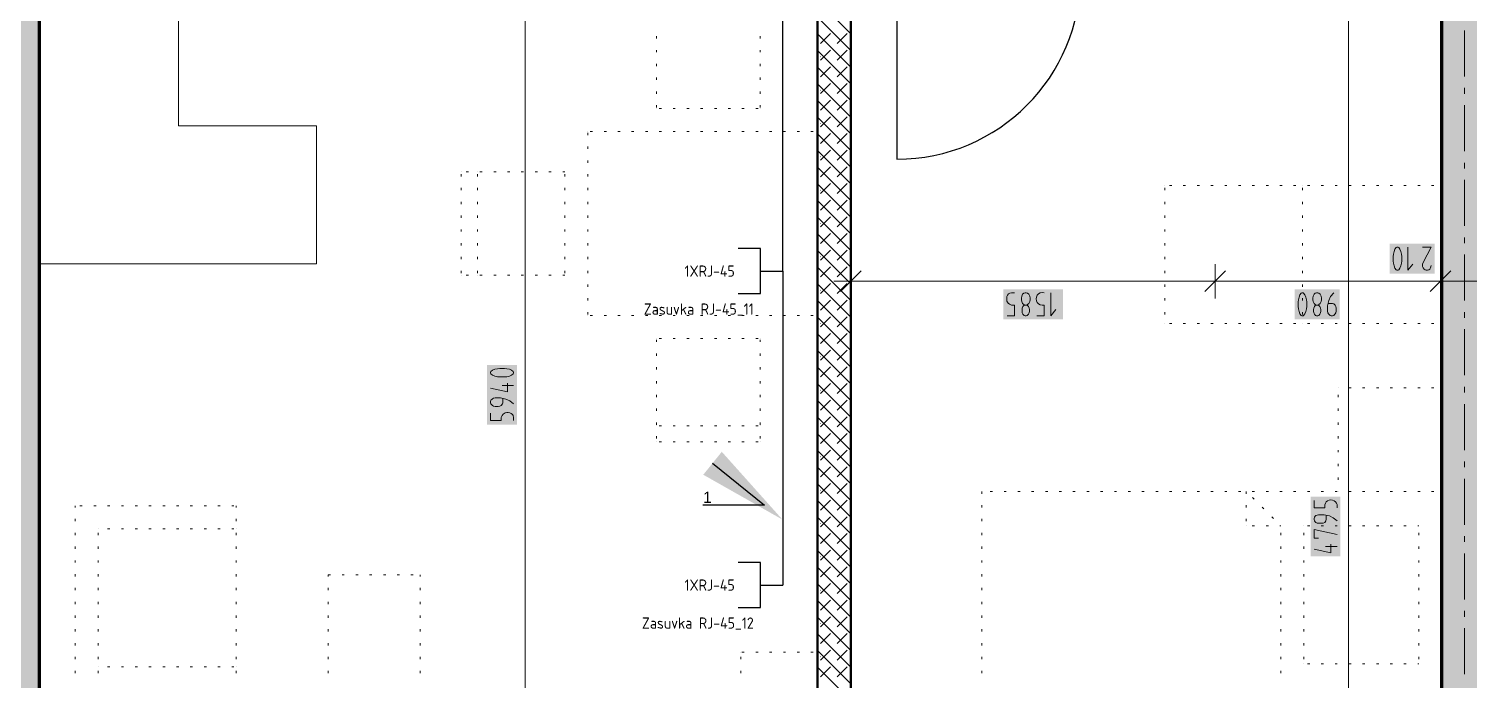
# Model space of a CAD drawing. Header units: millimetres. Extents: x 0 to 594, y 0 to 420.
# Drawn here: x 217.9 to 282.2, y 169.8 to 198.9 of the extents above; entities that cross this region are included whole.
import ezdxf
from ezdxf import colors
from ezdxf.entities.mleader import LeaderData, LeaderLine
from ezdxf.enums import TextEntityAlignment as Align
from ezdxf.math import Vec2, Vec3

# ---------------------------------------------------------------- set-up
doc = ezdxf.new("R2010")
doc.units = ezdxf.units.MM
doc.header["$LTSCALE"] = 8
for name, color, linetype in [('DESC', 1, 'Continuous'), ('PDF_Dvere', 7, 'Continuous'), ('PDF_Koty delkove', 7, 'Continuous'), ('PDF_Kuchyne', 7, 'Continuous'), ('PDF_Nabytek', 7, 'Continuous'), ('PDF_Osy hlavni', 7, 'Continuous'), ('PDF_Pricky zdene', 7, 'Continuous'), ('PDF_Steny obvodove nosne', 7, 'Continuous'), ('RED_2.5mm^2', 1, 'Continuous'), ('SYMS', 7, 'Continuous'), ('TAGS', 160, 'Continuous')]:
    doc.layers.add(name, color=color, linetype=linetype)
doc.styles.add('WD_IEC', font='isocp2.shx', dxfattribs={"width": 0.9, "height": 4})

# ---------------------------------------------------------------- blocks, each defined once
blk = doc.blocks.new('RJ45Zasuvka_')
at = {"layer": 'SYMS'}
for p, q in [((0, 0), (0, 1)), ((-1, 0), (-1, -1)), ((1, 0), (-1, 0)), ((1, -1), (1, 0))]:
    blk.add_line(p, q, dxfattribs=at)
at = {"style": 'WD_IEC'}
for tag, height, p in [('INST', 2.7, (-6.093, 12.868)), ('LOC', 2.7, (-6.093, 9.868)), ('TAG1', 2.5, (-6, 6.828)), ('XREF', 2.7, (-6, -2.915)), ('DESC1', 2.7, (-6, -5.715)), ('DESC2', 2.7, (-6, -8.955)), ('DESC3', 2.7, (-6, -12.195))]:
    blk.add_attdef(tag, text='', height=height, dxfattribs=at).set_placement(p, align=Align.RIGHT)
for tag, p, height, flags in [('MFG', (3.917, 14.122), 1.5, 9), ('CAT', (3.917, 11.622), 1.5, 9), ('X2TERM01', (0, 1), 0.08, 1), ('ASSYCODE', (2.5, -0.75), 1, 1), ('FAMILY', (2.5, -2.25), 1, 1)]:
    blk.add_attdef(tag, p, '', height=height, dxfattribs=dict(at, flags=flags))
at = {"style": 'WD_IEC', "width": 0.8}
blk.add_attdef('TERM01', text='', height=2, rotation=90, dxfattribs=at).set_placement((-1, 1), align=Align.RIGHT)

msp = doc.modelspace()

# ---------------------------------------------------------------- hatches: boundary and pattern name
at = {"layer": 'PDF_Steny obvodove nosne', "true_color": 0xc0c0c0, "transparency": 33554559}
msp.add_hatch(color=9, dxfattribs=at).paths.add_polyline_path([(218.401, 149.905), (218.401, 238.31), (216.351, 238.31), (216.351, 149.7), (218.401, 149.7)])

# ---------------------------------------------------------------- linework, layer by layer
at = {"layer": 'PDF_Dvere', "lineweight": 25}
msp.add_lwpolyline([(256.634, 201.257), (256.634, 193.057, 0.414213), (264.833, 201.257), (264.793, 201.257)], format="xyb", dxfattribs=at)
at = {"layer": 'PDF_Koty delkove', "lineweight": 18}
for points in [[(240.055, 131.816), (240.055, 139.897), (240.055, 148.214), (240.055, 152.109), (240.055, 155.323), (240.055, 212.993), (240.055, 214.479), (240.055, 216.017), (240.055, 235.697), (240.055, 238.464)], [(276.774, 152.109), (276.774, 182.659), (276.774, 201.257), (276.774, 207.919), (276.774, 209.406), (276.774, 231.238), (276.774, 233.852)], [(279.146, 188.515), (279.146, 188.72), (279.133, 188.822), (279.105, 188.942), (279.064, 189.045), (279.009, 189.113), (278.981, 189.131), (278.927, 189.131), (278.899, 189.113), (278.845, 189.045), (278.804, 188.942), (278.777, 188.822), (278.763, 188.72)], [(279.42, 189.131), (279.42, 188.106), (279.638, 188.379)], [(280.077, 189.131), (280.461, 189.131), (280.104, 188.447), (280.077, 188.379), (280.077, 188.276), (280.104, 188.208), (280.145, 188.157), (280.186, 188.122), (280.241, 188.106), (280.295, 188.106), (280.351, 188.122), (280.392, 188.157), (280.433, 188.208), (280.461, 188.31)], [(254.584, 188.381), (254.584, 187.612), (254.584, 186.844)], [(270.83, 188.381), (270.83, 187.612), (270.83, 186.844)], [(278.763, 188.72), (278.763, 188.515), (278.777, 188.413), (278.804, 188.294), (278.845, 188.191), (278.899, 188.122), (278.927, 188.106), (278.981, 188.106), (279.009, 188.122), (279.064, 188.191), (279.105, 188.294), (279.133, 188.413), (279.146, 188.515)], [(280.875, 188.381), (280.875, 187.612), (280.875, 186.844)], [(254.584, 187.612), (253.815, 187.612)], [(255.045, 188.074), (254.122, 187.151)], [(309.318, 187.612), (299.853, 187.612), (295.197, 187.612), (293.072, 187.612), (283.027, 187.612), (280.875, 187.612), (270.83, 187.612), (254.584, 187.612)], [(271.291, 188.074), (270.368, 187.151)], [(281.336, 188.074), (280.413, 187.151)], [(261.556, 186.075), (261.885, 186.075), (261.885, 186.553), (261.748, 186.553), (261.652, 186.587), (261.597, 186.639), (261.543, 186.724), (261.529, 186.791), (261.529, 186.86), (261.543, 186.929), (261.57, 186.996), (261.611, 187.048), (261.665, 187.083), (261.748, 187.1), (261.885, 187.1)], [(263.5, 187.1), (263.5, 186.075), (263.719, 186.348)], [(275.183, 186.86), (275.183, 186.791), (275.197, 186.706), (275.237, 186.621), (275.292, 186.57), (275.319, 186.553), (275.429, 186.553), (275.456, 186.57), (275.511, 186.621), (275.552, 186.706), (275.566, 186.791), (275.566, 186.86), (275.552, 186.945), (275.511, 187.031), (275.456, 187.083), (275.401, 187.1), (275.347, 187.1), (275.292, 187.083)], [(275.292, 187.083), (275.237, 187.031), (275.197, 186.945), (275.183, 186.86)], [(276.113, 187.1), (275.976, 186.929), (275.894, 186.758), (275.84, 186.519), (275.84, 186.279), (275.854, 186.211), (275.881, 186.16), (275.908, 186.126), (275.949, 186.091), (276.004, 186.075), (276.058, 186.075), (276.113, 186.091), (276.154, 186.126), (276.181, 186.16), (276.209, 186.211), (276.223, 186.279), (276.223, 186.416), (276.209, 186.484), (276.181, 186.553), (276.113, 186.604), (276.058, 186.621), (275.867, 186.621)], [(262.433, 186.553), (262.46, 186.535), (262.501, 186.484), (262.528, 186.416), (262.542, 186.348), (262.542, 186.279), (262.528, 186.211), (262.501, 186.143), (262.446, 186.091), (262.405, 186.075), (262.35, 186.075), (262.309, 186.091), (262.254, 186.143), (262.227, 186.211), (262.213, 186.279), (262.213, 186.348), (262.227, 186.416), (262.254, 186.484), (262.295, 186.535)], [(262.295, 186.535), (262.322, 186.553)], [(275.429, 186.553), (275.456, 186.535), (275.497, 186.484), (275.524, 186.416), (275.538, 186.348), (275.538, 186.279), (275.524, 186.211), (275.497, 186.143), (275.442, 186.091), (275.401, 186.075), (275.347, 186.075), (275.306, 186.091), (275.251, 186.143), (275.224, 186.211), (275.21, 186.279), (275.21, 186.348), (275.224, 186.416), (275.251, 186.484), (275.292, 186.535), (275.319, 186.553)], [(239.268, 183.071), (239.268, 182.688), (238.517, 182.853)], [(239.542, 182.141), (239.371, 182.278), (239.2, 182.36), (238.961, 182.414), (238.721, 182.414), (238.653, 182.4)], [(239.542, 182.962), (239.03, 182.962)], [(238.653, 182.4), (238.602, 182.373), (238.568, 182.346), (238.534, 182.305), (238.517, 182.25), (238.517, 182.196), (238.534, 182.141), (238.568, 182.1), (238.602, 182.073), (238.653, 182.045), (238.721, 182.031), (238.858, 182.031), (238.926, 182.045), (238.995, 182.073), (239.046, 182.141), (239.063, 182.196), (239.063, 182.387)], [(238.517, 181.73), (238.517, 181.402), (238.995, 181.402), (238.995, 181.539), (239.03, 181.634), (239.081, 181.689), (239.166, 181.743), (239.234, 181.757), (239.302, 181.757), (239.371, 181.743), (239.439, 181.716), (239.49, 181.675), (239.525, 181.621), (239.542, 181.539), (239.542, 181.402)], [(276.261, 176.93), (276.09, 177.067), (275.919, 177.149), (275.68, 177.203), (275.44, 177.203), (275.372, 177.189), (275.321, 177.162), (275.287, 177.135), (275.253, 177.094), (275.236, 177.039), (275.236, 176.985), (275.253, 176.93), (275.287, 176.889), (275.321, 176.862), (275.372, 176.834), (275.44, 176.82), (275.577, 176.82), (275.645, 176.834), (275.714, 176.862), (275.765, 176.93), (275.782, 176.985), (275.782, 177.176)], [(275.44, 176.163), (275.236, 176.163), (275.236, 176.546), (276.261, 176.328)], [(275.987, 175.889), (275.987, 175.506), (275.236, 175.671)], [(276.261, 175.78), (275.749, 175.78)]]:
    msp.add_lwpolyline(points, dxfattribs=at)
for points in [[(262.186, 186.86), (262.186, 186.791), (262.2, 186.706), (262.24, 186.621), (262.295, 186.57), (262.322, 186.553), (262.433, 186.553), (262.46, 186.57), (262.515, 186.621), (262.556, 186.706), (262.57, 186.791), (262.57, 186.86), (262.556, 186.945), (262.515, 187.031), (262.46, 187.083), (262.405, 187.1), (262.35, 187.1), (262.295, 187.083), (262.24, 187.031), (262.2, 186.945)], [(274.526, 186.689), (274.526, 186.484), (274.54, 186.382), (274.567, 186.263), (274.608, 186.16), (274.662, 186.091), (274.69, 186.075), (274.744, 186.075), (274.772, 186.091), (274.826, 186.16), (274.867, 186.263), (274.895, 186.382), (274.909, 186.484), (274.909, 186.689), (274.895, 186.791), (274.867, 186.911), (274.826, 187.014), (274.772, 187.083), (274.744, 187.1), (274.69, 187.1), (274.662, 187.083), (274.608, 187.014), (274.567, 186.911), (274.54, 186.791)], [(239.131, 183.728), (238.926, 183.728), (238.825, 183.714), (238.705, 183.687), (238.602, 183.646), (238.534, 183.592), (238.517, 183.564), (238.517, 183.51), (238.534, 183.482), (238.602, 183.428), (238.705, 183.387), (238.825, 183.359), (238.926, 183.345), (239.131, 183.345), (239.234, 183.359), (239.354, 183.387), (239.456, 183.428), (239.525, 183.482), (239.542, 183.51), (239.542, 183.564), (239.525, 183.592), (239.456, 183.646), (239.354, 183.687), (239.234, 183.714)]]:
    msp.add_lwpolyline(points, close=True, dxfattribs=at)
for points in [[(262.87, 186.075), (263.199, 186.075), (263.199, 186.553, -1.306892), (263.199, 187.1)], [(275.236, 177.833), (275.236, 177.505), (275.714, 177.505), (275.714, 177.642, -1.034077), (276.261, 177.505)]]:
    msp.add_lwpolyline(points, format="xyb", dxfattribs=at)
at = {"layer": 'PDF_Koty delkove', "color": 7, "lineweight": 18, "true_color": 0xffffff, "transparency": 33554559}
for points in [[(280.614, 189.285), (278.609, 189.285), (280.614, 187.952), (278.609, 187.952)], [(264.038, 187.254), (261.376, 187.254), (264.038, 185.921), (261.376, 185.921)], [(276.377, 187.254), (274.372, 187.254), (276.377, 185.921), (274.372, 185.921)], [(239.696, 181.22), (239.696, 183.882), (238.363, 181.22), (238.363, 183.882)], [(276.415, 175.352), (276.415, 178.014), (275.082, 175.352), (275.082, 178.014)]]:
    msp.add_solid(points, dxfattribs=at)
at = {"layer": 'PDF_Kuchyne', "lineweight": 13}
msp.add_lwpolyline([(218.453, 194.543), (218.453, 188.393), (230.753, 188.393), (230.753, 194.543), (224.603, 194.543), (224.603, 206.843), (236.851, 206.843), (236.851, 212.993), (218.453, 212.993), (218.453, 206.843)], dxfattribs=at)
at = {"layer": 'PDF_Nabytek', "lineweight": 13}
for points in [[(245.918, 198.436), (245.918, 198.538)], [(250.53, 198.436), (250.53, 198.538)], [(245.918, 197.821), (245.918, 197.923)], [(250.53, 197.821), (250.53, 197.923)], [(245.918, 197.206), (245.918, 197.308)], [(250.53, 197.206), (250.53, 197.308)], [(245.918, 196.591), (245.918, 196.693)], [(250.53, 196.591), (250.53, 196.693)], [(245.918, 195.976), (245.918, 196.078)], [(250.53, 195.976), (250.53, 196.078)], [(245.918, 195.361), (245.918, 195.463)], [(245.918, 195.315), (245.918, 195.315)], [(245.918, 195.315), (245.918, 195.315)], [(246.138, 195.315), (246.036, 195.315)], [(246.753, 195.315), (246.651, 195.315)], [(247.368, 195.315), (247.266, 195.315)], [(247.983, 195.315), (247.881, 195.315)], [(248.598, 195.315), (248.496, 195.315)], [(249.213, 195.315), (249.111, 195.315)], [(249.828, 195.315), (249.726, 195.315)], [(250.443, 195.315), (250.341, 195.315)], [(250.53, 195.361), (250.53, 195.463)], [(250.53, 195.315), (250.53, 195.315)], [(250.53, 195.315), (250.53, 195.315)], [(242.847, 194.29), (242.847, 194.29)], [(242.847, 194.29), (242.847, 194.29)], [(242.847, 194.131), (242.847, 194.233)], [(243.063, 194.29), (242.961, 194.29)], [(243.678, 194.29), (243.576, 194.29)], [(244.293, 194.29), (244.191, 194.29)], [(244.908, 194.29), (244.806, 194.29)], [(245.523, 194.29), (245.421, 194.29)], [(246.138, 194.29), (246.036, 194.29)], [(246.753, 194.29), (246.651, 194.29)], [(247.368, 194.29), (247.266, 194.29)], [(247.983, 194.29), (247.881, 194.29)], [(248.598, 194.29), (248.496, 194.29)], [(249.213, 194.29), (249.111, 194.29)], [(249.828, 194.29), (249.726, 194.29)], [(250.443, 194.29), (250.341, 194.29)], [(251.058, 194.29), (250.956, 194.29)], [(251.673, 194.29), (251.571, 194.29)], [(252.288, 194.29), (252.186, 194.29)], [(252.903, 194.29), (252.801, 194.29)], [(253.097, 194.29), (253.097, 194.29)], [(253.097, 194.29), (253.097, 194.29)], [(253.097, 194.131), (253.097, 194.233)], [(242.847, 193.516), (242.847, 193.618)], [(253.097, 193.516), (253.097, 193.618)], [(242.847, 192.901), (242.847, 193.003)], [(253.097, 192.901), (253.097, 193.003)], [(237.21, 192.496), (237.21, 192.496)], [(237.21, 192.496), (237.21, 192.496)], [(237.21, 192.286), (237.21, 192.388)], [(237.528, 192.496), (237.426, 192.496)], [(237.927, 192.496), (237.927, 192.496)], [(237.927, 192.286), (237.927, 192.388)], [(238.143, 192.496), (238.041, 192.496)], [(238.758, 192.496), (238.656, 192.496)], [(239.373, 192.496), (239.271, 192.496)], [(239.988, 192.496), (239.886, 192.496)], [(240.603, 192.496), (240.501, 192.496)], [(241.218, 192.496), (241.116, 192.496)], [(241.822, 192.496), (241.731, 192.496)], [(241.822, 192.496), (241.822, 192.496)], [(241.822, 192.496), (241.822, 192.496)], [(241.822, 192.286), (241.822, 192.388)], [(242.847, 192.286), (242.847, 192.388)], [(253.097, 192.286), (253.097, 192.388)], [(237.21, 191.671), (237.21, 191.773)], [(237.927, 191.671), (237.927, 191.773)], [(241.822, 191.671), (241.822, 191.773)], [(242.847, 191.671), (242.847, 191.773)], [(253.097, 191.671), (253.097, 191.773)], [(268.575, 191.878), (268.575, 191.878)], [(268.575, 191.878), (268.575, 191.878)], [(268.575, 191.878), (268.575, 191.878)], [(268.575, 191.671), (268.575, 191.773)], [(268.575, 191.671), (268.575, 191.773)], [(268.893, 191.878), (268.791, 191.878)], [(269.508, 191.878), (269.406, 191.878)], [(270.123, 191.878), (270.021, 191.878)], [(270.738, 191.878), (270.636, 191.878)], [(271.353, 191.878), (271.251, 191.878)], [(271.968, 191.878), (271.866, 191.878)], [(272.583, 191.878), (272.481, 191.878)], [(273.198, 191.878), (273.096, 191.878)], [(273.813, 191.878), (273.711, 191.878)], [(274.428, 191.878), (274.326, 191.878)], [(274.725, 191.878), (274.725, 191.878)], [(274.725, 191.671), (274.725, 191.773)], [(275.043, 191.878), (274.941, 191.878)], [(275.658, 191.878), (275.556, 191.878)], [(276.273, 191.878), (276.171, 191.878)], [(276.888, 191.878), (276.786, 191.878)], [(277.503, 191.878), (277.401, 191.878)], [(278.118, 191.878), (278.016, 191.878)], [(278.733, 191.878), (278.631, 191.878)], [(279.348, 191.878), (279.245, 191.878)], [(279.963, 191.878), (279.86, 191.878)], [(280.578, 191.878), (280.475, 191.878)], [(280.875, 191.878), (280.875, 191.878)], [(237.21, 191.056), (237.21, 191.158)], [(237.927, 191.056), (237.927, 191.158)], [(241.822, 191.056), (241.822, 191.158)], [(242.847, 191.056), (242.847, 191.158)], [(253.097, 191.056), (253.097, 191.158)], [(268.575, 191.056), (268.575, 191.158)], [(268.575, 191.056), (268.575, 191.158)], [(274.725, 191.056), (274.725, 191.158)], [(237.21, 190.441), (237.21, 190.543)], [(237.927, 190.441), (237.927, 190.543)], [(241.822, 190.441), (241.822, 190.543)], [(242.847, 190.441), (242.847, 190.543)], [(253.097, 190.441), (253.097, 190.543)], [(268.575, 190.441), (268.575, 190.543)], [(268.575, 190.441), (268.575, 190.543)], [(274.725, 190.441), (274.725, 190.543)], [(237.21, 189.826), (237.21, 189.928)], [(237.927, 189.826), (237.927, 189.928)], [(241.822, 189.826), (241.822, 189.928)], [(242.847, 189.826), (242.847, 189.928)], [(253.097, 189.826), (253.097, 189.928)], [(268.575, 189.826), (268.575, 189.928)], [(268.575, 189.826), (268.575, 189.928)], [(274.725, 189.826), (274.725, 189.928)], [(237.21, 189.211), (237.21, 189.313)], [(237.927, 189.211), (237.927, 189.313)], [(241.822, 189.211), (241.822, 189.313)], [(242.847, 189.211), (242.847, 189.313)], [(253.097, 189.211), (253.097, 189.313)], [(268.575, 189.211), (268.575, 189.313)], [(268.575, 189.211), (268.575, 189.313)], [(274.725, 189.211), (274.725, 189.313)], [(237.21, 188.596), (237.21, 188.698)], [(237.927, 188.596), (237.927, 188.698)], [(241.822, 188.596), (241.822, 188.698)], [(242.847, 188.596), (242.847, 188.698)], [(253.097, 188.596), (253.097, 188.698)], [(268.575, 188.596), (268.575, 188.698)], [(268.575, 188.596), (268.575, 188.698)], [(274.725, 188.596), (274.725, 188.698)], [(237.21, 187.981), (237.21, 188.083)], [(237.21, 187.884), (237.21, 187.884)], [(237.21, 187.884), (237.21, 187.884)], [(237.528, 187.884), (237.426, 187.884)], [(237.927, 187.981), (237.927, 188.083)], [(237.927, 187.884), (237.927, 187.884)], [(238.143, 187.884), (238.041, 187.884)], [(238.758, 187.884), (238.656, 187.884)], [(239.373, 187.884), (239.271, 187.884)], [(239.988, 187.884), (239.886, 187.884)], [(240.603, 187.884), (240.501, 187.884)], [(241.218, 187.884), (241.116, 187.884)], [(241.822, 187.884), (241.731, 187.884)], [(241.822, 187.981), (241.822, 188.083)], [(241.822, 187.884), (241.822, 187.884)], [(241.822, 187.884), (241.822, 187.884)], [(242.847, 187.981), (242.847, 188.083)], [(253.097, 187.981), (253.097, 188.083)], [(268.575, 187.981), (268.575, 188.083)], [(268.575, 187.981), (268.575, 188.083)], [(274.725, 187.981), (274.725, 188.083)], [(242.847, 187.366), (242.847, 187.468)], [(253.097, 187.366), (253.097, 187.468)], [(268.575, 187.366), (268.575, 187.468)], [(268.575, 187.366), (268.575, 187.468)], [(274.725, 187.366), (274.725, 187.468)], [(242.847, 186.751), (242.847, 186.853)], [(253.097, 186.751), (253.097, 186.853)], [(268.575, 186.751), (268.575, 186.853)], [(268.575, 186.751), (268.575, 186.853)], [(274.725, 186.751), (274.725, 186.853)], [(242.847, 186.136), (242.847, 186.238)], [(242.847, 186.09), (242.847, 186.09)], [(242.847, 186.09), (242.847, 186.09)], [(243.063, 186.09), (242.961, 186.09)], [(243.678, 186.09), (243.576, 186.09)], [(244.293, 186.09), (244.191, 186.09)], [(244.908, 186.09), (244.806, 186.09)], [(245.523, 186.09), (245.421, 186.09)], [(246.138, 186.09), (246.036, 186.09)], [(246.753, 186.09), (246.651, 186.09)], [(247.368, 186.09), (247.266, 186.09)], [(247.983, 186.09), (247.881, 186.09)], [(248.598, 186.09), (248.496, 186.09)], [(249.213, 186.09), (249.111, 186.09)], [(249.828, 186.09), (249.726, 186.09)], [(250.443, 186.09), (250.341, 186.09)], [(251.058, 186.09), (250.956, 186.09)], [(251.673, 186.09), (251.571, 186.09)], [(252.288, 186.09), (252.186, 186.09)], [(252.903, 186.09), (252.801, 186.09)], [(253.097, 186.136), (253.097, 186.238)], [(253.097, 186.09), (253.097, 186.09)], [(253.097, 186.09), (253.097, 186.09)], [(268.575, 186.136), (268.575, 186.238)], [(268.575, 186.136), (268.575, 186.238)], [(268.575, 185.728), (268.575, 185.728)], [(268.575, 185.728), (268.575, 185.728)], [(268.575, 185.728), (268.575, 185.728)], [(268.893, 185.728), (268.791, 185.728)], [(269.508, 185.728), (269.406, 185.728)], [(270.123, 185.728), (270.021, 185.728)], [(270.738, 185.728), (270.636, 185.728)], [(271.353, 185.728), (271.251, 185.728)], [(271.968, 185.728), (271.866, 185.728)], [(272.583, 185.728), (272.481, 185.728)], [(273.198, 185.728), (273.096, 185.728)], [(273.813, 185.728), (273.711, 185.728)], [(274.428, 185.728), (274.326, 185.728)], [(274.725, 186.136), (274.725, 186.238)], [(274.725, 185.728), (274.725, 185.728)], [(275.043, 185.728), (274.941, 185.728)], [(275.658, 185.728), (275.556, 185.728)], [(276.273, 185.728), (276.171, 185.728)], [(276.888, 185.728), (276.786, 185.728)], [(277.503, 185.728), (277.401, 185.728)], [(278.118, 185.728), (278.016, 185.728)], [(278.733, 185.728), (278.631, 185.728)], [(279.348, 185.728), (279.245, 185.728)], [(279.963, 185.728), (279.86, 185.728)], [(280.578, 185.728), (280.475, 185.728)], [(280.875, 185.728), (280.875, 185.728)], [(245.918, 185.065), (245.918, 185.065)], [(245.918, 185.065), (245.918, 185.065)], [(245.918, 184.906), (245.918, 185.008)], [(246.138, 185.065), (246.036, 185.065)], [(246.753, 185.065), (246.651, 185.065)], [(247.368, 185.065), (247.266, 185.065)], [(247.983, 185.065), (247.881, 185.065)], [(248.598, 185.065), (248.496, 185.065)], [(249.213, 185.065), (249.111, 185.065)], [(249.828, 185.065), (249.726, 185.065)], [(250.443, 185.065), (250.341, 185.065)], [(250.53, 185.065), (250.53, 185.065)], [(250.53, 185.065), (250.53, 185.065)], [(250.53, 184.906), (250.53, 185.008)], [(245.918, 184.291), (245.918, 184.393)], [(250.53, 184.291), (250.53, 184.393)], [(245.918, 183.676), (245.918, 183.778)], [(250.53, 183.676), (250.53, 183.778)], [(245.918, 183.061), (245.918, 183.164)], [(250.53, 183.061), (250.53, 183.164)], [(245.918, 182.446), (245.918, 182.549)], [(250.53, 182.446), (250.53, 182.549)], [(276.313, 182.858), (276.313, 182.858)], [(276.313, 182.858), (276.313, 182.858)], [(276.313, 182.446), (276.313, 182.549)], [(276.888, 182.858), (276.786, 182.858)], [(277.503, 182.858), (277.401, 182.858)], [(278.118, 182.858), (278.016, 182.858)], [(278.733, 182.858), (278.631, 182.858)], [(279.348, 182.858), (279.245, 182.858)], [(279.963, 182.858), (279.86, 182.858)], [(280.578, 182.858), (280.475, 182.858)], [(280.926, 182.858), (280.926, 182.858)], [(280.926, 182.858), (280.926, 182.858)], [(280.926, 182.446), (280.926, 182.549)], [(245.918, 181.831), (245.918, 181.934)], [(250.53, 181.831), (250.53, 181.934)], [(276.313, 181.831), (276.313, 181.934)], [(280.926, 181.831), (280.926, 181.934)], [(245.918, 181.216), (245.918, 181.319)], [(245.918, 181.17), (245.918, 181.17)], [(246.138, 181.17), (246.036, 181.17)], [(246.753, 181.17), (246.651, 181.17)], [(247.368, 181.17), (247.266, 181.17)], [(247.983, 181.17), (247.881, 181.17)], [(248.598, 181.17), (248.496, 181.17)], [(249.213, 181.17), (249.111, 181.17)], [(249.828, 181.17), (249.726, 181.17)], [(250.443, 181.17), (250.341, 181.17)], [(250.53, 181.216), (250.53, 181.319)], [(250.53, 181.17), (250.53, 181.17)], [(276.313, 181.216), (276.313, 181.319)], [(280.926, 181.216), (280.926, 181.319)], [(245.918, 180.601), (245.918, 180.704)], [(250.53, 180.601), (250.53, 180.704)], [(276.313, 180.601), (276.313, 180.704)], [(280.926, 180.601), (280.926, 180.704)], [(245.918, 180.452), (245.918, 180.452)], [(245.918, 180.452), (245.918, 180.452)], [(246.138, 180.452), (246.036, 180.452)], [(246.753, 180.452), (246.651, 180.452)], [(247.368, 180.452), (247.266, 180.452)], [(247.983, 180.452), (247.881, 180.452)], [(248.598, 180.452), (248.496, 180.452)], [(249.213, 180.452), (249.111, 180.452)], [(249.828, 180.452), (249.726, 180.452)], [(250.443, 180.452), (250.341, 180.452)], [(250.53, 180.452), (250.53, 180.452)], [(250.53, 180.452), (250.53, 180.452)], [(276.313, 179.986), (276.313, 180.089)], [(280.926, 179.986), (280.926, 180.089)], [(276.313, 179.371), (276.313, 179.474)], [(280.926, 179.371), (280.926, 179.474)], [(276.313, 178.756), (276.313, 178.859)], [(280.926, 178.756), (280.926, 178.859)], [(260.426, 178.246), (260.426, 178.246)], [(260.426, 178.246), (260.426, 178.246)], [(260.426, 178.141), (260.426, 178.244)], [(260.898, 178.246), (260.796, 178.246)], [(261.513, 178.246), (261.411, 178.246)], [(262.128, 178.246), (262.026, 178.246)], [(262.743, 178.246), (262.641, 178.246)], [(263.358, 178.246), (263.256, 178.246)], [(263.973, 178.246), (263.871, 178.246)], [(264.588, 178.246), (264.486, 178.246)], [(265.203, 178.246), (265.101, 178.246)], [(265.818, 178.246), (265.716, 178.246)], [(266.433, 178.246), (266.331, 178.246)], [(267.048, 178.246), (266.946, 178.246)], [(267.663, 178.246), (267.561, 178.246)], [(268.278, 178.246), (268.176, 178.246)], [(268.893, 178.246), (268.791, 178.246)], [(269.508, 178.246), (269.406, 178.246)], [(270.123, 178.246), (270.021, 178.246)], [(270.738, 178.246), (270.636, 178.246)], [(271.353, 178.246), (271.251, 178.246)], [(271.968, 178.246), (271.866, 178.246)], [(272.213, 178.246), (272.213, 178.246)], [(272.213, 178.246), (272.213, 178.246)], [(272.213, 178.141), (272.213, 178.244)], [(272.583, 178.246), (272.481, 178.246)], [(272.558, 177.901), (272.486, 177.974)], [(273.198, 178.246), (273.096, 178.246)], [(273.813, 178.246), (273.711, 178.246)], [(274.428, 178.246), (274.326, 178.246)], [(275.043, 178.246), (274.941, 178.246)], [(275.658, 178.246), (275.556, 178.246)], [(276.273, 178.246), (276.171, 178.246)], [(276.313, 178.246), (276.313, 178.246)], [(276.888, 178.246), (276.786, 178.246)], [(277.503, 178.246), (277.401, 178.246)], [(278.118, 178.246), (278.016, 178.246)], [(278.733, 178.246), (278.631, 178.246)], [(279.348, 178.246), (279.245, 178.246)], [(279.963, 178.246), (279.86, 178.246)], [(280.578, 178.246), (280.475, 178.246)], [(280.926, 178.246), (280.926, 178.246)], [(280.926, 178.246), (280.926, 178.246)], [(280.926, 178.246), (280.926, 178.246)], [(280.926, 178.141), (280.926, 178.244)], [(219.999, 177.526), (219.999, 177.595)], [(219.999, 177.595), (219.999, 177.595)], [(219.999, 177.595), (219.999, 177.595)], [(220.309, 177.595), (220.206, 177.595)], [(220.924, 177.595), (220.821, 177.595)], [(221.539, 177.595), (221.436, 177.595)], [(222.154, 177.595), (222.051, 177.595)], [(222.769, 177.595), (222.666, 177.595)], [(223.384, 177.595), (223.281, 177.595)], [(223.999, 177.595), (223.896, 177.595)], [(224.613, 177.595), (224.511, 177.595)], [(225.228, 177.595), (225.126, 177.595)], [(225.843, 177.595), (225.741, 177.595)], [(226.458, 177.595), (226.356, 177.595)], [(227.073, 177.595), (226.971, 177.595)], [(227.174, 177.526), (227.174, 177.595)], [(227.174, 177.595), (227.174, 177.595)], [(227.174, 177.595), (227.174, 177.595)], [(260.426, 177.526), (260.426, 177.629)], [(272.213, 177.526), (272.213, 177.629)], [(272.993, 177.466), (272.92, 177.539)], [(280.926, 177.526), (280.926, 177.629)], [(219.999, 176.911), (219.999, 177.014)], [(227.174, 176.911), (227.174, 177.014)], [(260.426, 176.911), (260.426, 177.014)], [(272.213, 176.911), (272.213, 177.014)], [(272.213, 176.708), (272.213, 176.708)], [(272.213, 176.708), (272.213, 176.708)], [(272.583, 176.708), (272.481, 176.708)], [(273.198, 176.708), (273.096, 176.708)], [(273.428, 177.032), (273.355, 177.104)], [(273.751, 176.708), (273.711, 176.708)], [(273.751, 176.708), (273.751, 176.708)], [(273.751, 176.708), (273.751, 176.708)], [(273.751, 176.708), (273.751, 176.708)], [(274.776, 176.708), (274.776, 176.708)], [(274.776, 176.708), (274.776, 176.708)], [(275.043, 176.708), (274.941, 176.708)], [(275.658, 176.708), (275.556, 176.708)], [(276.273, 176.708), (276.171, 176.708)], [(276.888, 176.708), (276.786, 176.708)], [(277.503, 176.708), (277.401, 176.708)], [(278.118, 176.708), (278.016, 176.708)], [(278.733, 176.708), (278.631, 176.708)], [(279.348, 176.708), (279.245, 176.708)], [(279.901, 176.708), (279.86, 176.708)], [(279.901, 176.708), (279.901, 176.708)], [(280.926, 176.911), (280.926, 177.014)], [(219.999, 176.296), (219.999, 176.399)], [(221.024, 176.57), (221.024, 176.57)], [(221.024, 176.57), (221.024, 176.57)], [(221.024, 176.296), (221.024, 176.399)], [(221.539, 176.57), (221.436, 176.57)], [(222.154, 176.57), (222.051, 176.57)], [(222.769, 176.57), (222.666, 176.57)], [(223.384, 176.57), (223.281, 176.57)], [(223.999, 176.57), (223.896, 176.57)], [(224.613, 176.57), (224.511, 176.57)], [(225.228, 176.57), (225.126, 176.57)], [(225.843, 176.57), (225.741, 176.57)], [(226.458, 176.57), (226.356, 176.57)], [(227.073, 176.57), (226.971, 176.57)], [(227.174, 176.57), (227.174, 176.57)], [(227.174, 176.296), (227.174, 176.399)], [(260.426, 176.296), (260.426, 176.399)], [(273.751, 176.296), (273.751, 176.399)], [(274.776, 176.296), (274.776, 176.399)], [(279.901, 176.296), (279.901, 176.399)], [(280.926, 176.296), (280.926, 176.399)], [(219.999, 175.681), (219.999, 175.784)], [(221.024, 175.681), (221.024, 175.784)], [(227.174, 175.681), (227.174, 175.784)], [(260.426, 175.681), (260.426, 175.784)], [(273.751, 175.681), (273.751, 175.784)], [(274.776, 175.681), (274.776, 175.784)], [(279.901, 175.681), (279.901, 175.784)], [(280.926, 175.681), (280.926, 175.784)], [(219.999, 175.066), (219.999, 175.169)], [(221.024, 175.066), (221.024, 175.169)], [(227.174, 175.066), (227.174, 175.169)], [(260.426, 175.066), (260.426, 175.169)], [(273.751, 175.066), (273.751, 175.169)], [(274.776, 175.066), (274.776, 175.169)], [(279.901, 175.066), (279.901, 175.169)], [(280.926, 175.066), (280.926, 175.169)], [(219.999, 174.451), (219.999, 174.554)], [(221.024, 174.451), (221.024, 174.554)], [(227.174, 174.451), (227.174, 174.554)], [(231.274, 174.52), (231.274, 174.52)], [(231.274, 174.451), (231.274, 174.52)], [(231.274, 174.52), (231.274, 174.52)], [(231.378, 174.52), (231.276, 174.52)], [(231.993, 174.52), (231.891, 174.52)], [(232.608, 174.52), (232.506, 174.52)], [(233.223, 174.52), (233.121, 174.52)], [(233.838, 174.52), (233.736, 174.52)], [(234.453, 174.52), (234.351, 174.52)], [(235.068, 174.52), (234.966, 174.52)], [(235.374, 174.52), (235.374, 174.52)], [(235.374, 174.451), (235.374, 174.52)], [(235.374, 174.52), (235.374, 174.52)], [(260.426, 174.451), (260.426, 174.554)], [(273.751, 174.451), (273.751, 174.554)], [(274.776, 174.451), (274.776, 174.554)], [(279.901, 174.451), (279.901, 174.554)], [(280.926, 174.451), (280.926, 174.554)], [(219.999, 173.836), (219.999, 173.939)], [(221.024, 173.836), (221.024, 173.939)], [(227.174, 173.836), (227.174, 173.939)], [(231.274, 173.836), (231.274, 173.939)], [(235.374, 173.836), (235.374, 173.939)], [(260.426, 173.836), (260.426, 173.939)], [(273.751, 173.836), (273.751, 173.939)], [(274.776, 173.836), (274.776, 173.939)], [(279.901, 173.836), (279.901, 173.939)], [(280.926, 173.836), (280.926, 173.939)], [(219.999, 173.221), (219.999, 173.324)], [(221.024, 173.221), (221.024, 173.324)], [(227.174, 173.221), (227.174, 173.324)], [(231.274, 173.221), (231.274, 173.324)], [(235.374, 173.221), (235.374, 173.324)], [(260.426, 173.221), (260.426, 173.324)], [(273.751, 173.221), (273.751, 173.324)], [(274.776, 173.221), (274.776, 173.324)], [(279.901, 173.221), (279.901, 173.324)], [(280.926, 173.221), (280.926, 173.324)], [(219.999, 172.606), (219.999, 172.709)], [(221.024, 172.606), (221.024, 172.709)], [(227.174, 172.606), (227.174, 172.709)], [(231.274, 172.606), (231.274, 172.709)], [(235.374, 172.606), (235.374, 172.709)], [(260.426, 172.606), (260.426, 172.709)], [(273.751, 172.606), (273.751, 172.709)], [(274.776, 172.606), (274.776, 172.709)], [(279.901, 172.606), (279.901, 172.709)], [(280.926, 172.606), (280.926, 172.709)], [(219.999, 171.991), (219.999, 172.094)], [(221.024, 171.991), (221.024, 172.094)], [(227.174, 171.991), (227.174, 172.094)], [(231.274, 171.991), (231.274, 172.094)], [(235.374, 171.991), (235.374, 172.094)], [(260.426, 171.991), (260.426, 172.094)], [(273.751, 171.991), (273.751, 172.094)], [(274.776, 171.991), (274.776, 172.094)], [(279.901, 171.991), (279.901, 172.094)], [(280.926, 171.991), (280.926, 172.094)], [(219.999, 171.376), (219.999, 171.479)], [(219.999, 170.761), (219.999, 170.864)], [(221.024, 171.376), (221.024, 171.479)], [(221.024, 170.761), (221.024, 170.864)], [(227.174, 171.376), (227.174, 171.479)], [(227.174, 170.761), (227.174, 170.864)], [(231.274, 171.376), (231.274, 171.479)], [(231.274, 170.761), (231.274, 170.864)], [(235.374, 171.376), (235.374, 171.479)], [(235.374, 170.761), (235.374, 170.864)], [(249.672, 171.071), (249.672, 171.071)], [(249.672, 171.071), (249.672, 171.071)], [(249.672, 170.761), (249.672, 170.864)], [(249.828, 171.071), (249.726, 171.071)], [(250.443, 171.071), (250.341, 171.071)], [(251.058, 171.071), (250.956, 171.071)], [(251.673, 171.071), (251.571, 171.071)], [(252.288, 171.071), (252.186, 171.071)], [(252.903, 171.071), (252.801, 171.071)], [(253.097, 171.071), (253.097, 171.071)], [(253.097, 171.071), (253.097, 171.071)], [(253.097, 170.761), (253.097, 170.864)], [(260.426, 171.376), (260.426, 171.479)], [(260.426, 170.761), (260.426, 170.864)], [(273.751, 171.376), (273.751, 171.479)], [(273.751, 170.761), (273.751, 170.864)], [(274.776, 171.376), (274.776, 171.479)], [(274.776, 170.761), (274.776, 170.864)], [(279.901, 171.376), (279.901, 171.479)], [(279.901, 170.761), (279.901, 170.864)], [(280.926, 171.376), (280.926, 171.479)], [(280.926, 170.761), (280.926, 170.864)], [(219.999, 170.146), (219.999, 170.249)], [(221.024, 170.42), (221.024, 170.42)], [(221.024, 170.146), (221.024, 170.249)], [(221.539, 170.42), (221.436, 170.42)], [(222.154, 170.42), (222.051, 170.42)], [(222.769, 170.42), (222.666, 170.42)], [(223.384, 170.42), (223.281, 170.42)], [(223.999, 170.42), (223.896, 170.42)], [(224.613, 170.42), (224.511, 170.42)], [(225.228, 170.42), (225.126, 170.42)], [(225.843, 170.42), (225.741, 170.42)], [(226.458, 170.42), (226.356, 170.42)], [(227.073, 170.42), (226.971, 170.42)], [(227.174, 170.42), (227.174, 170.42)], [(227.174, 170.146), (227.174, 170.249)], [(231.274, 170.146), (231.274, 170.249)], [(235.374, 170.146), (235.374, 170.249)], [(249.672, 170.146), (249.672, 170.249)], [(253.097, 170.146), (253.097, 170.249)], [(260.426, 170.146), (260.426, 170.249)], [(273.751, 170.146), (273.751, 170.249)], [(274.776, 170.559), (274.776, 170.559)], [(274.776, 170.559), (274.776, 170.559)], [(275.043, 170.559), (274.941, 170.559)], [(275.658, 170.559), (275.556, 170.559)], [(276.273, 170.559), (276.171, 170.559)], [(276.888, 170.559), (276.786, 170.559)], [(277.503, 170.559), (277.401, 170.559)], [(278.118, 170.559), (278.016, 170.559)], [(278.733, 170.559), (278.631, 170.559)], [(279.348, 170.559), (279.245, 170.559)], [(279.901, 170.559), (279.86, 170.559)], [(279.901, 170.559), (279.901, 170.559)], [(279.901, 170.559), (279.901, 170.559)], [(280.926, 170.146), (280.926, 170.249)]]:
    msp.add_lwpolyline(points, dxfattribs=at)
at = {"layer": 'PDF_Osy hlavni', "lineweight": 18}
for points in [[(281.951, 196.745), (281.951, 198.795)], [(281.951, 195.976), (281.951, 196.232)], [(281.951, 193.413), (281.951, 195.463)], [(281.951, 192.645), (281.951, 192.901)], [(281.951, 190.082), (281.951, 192.132)], [(281.951, 189.313), (281.951, 189.57)], [(281.951, 186.751), (281.951, 188.801)], [(281.951, 185.982), (281.951, 186.238)], [(281.951, 183.42), (281.951, 185.47)], [(281.951, 182.651), (281.951, 182.907)], [(281.951, 180.089), (281.951, 182.139)], [(281.951, 179.32), (281.951, 179.576)], [(281.951, 176.757), (281.951, 178.807)], [(281.951, 175.989), (281.951, 176.245)], [(281.951, 173.426), (281.951, 175.476)], [(281.951, 172.657), (281.951, 172.914)], [(281.951, 170.095), (281.951, 172.145)]]:
    msp.add_lwpolyline(points, dxfattribs=at)
at = {"layer": 'PDF_Pricky zdene', "lineweight": 50}
msp.add_lwpolyline([(254.584, 152.109), (254.584, 201.257), (253.251, 201.257), (253.097, 201.257), (253.097, 152.109), (253.097, 151.955), (254.583, 151.955)], dxfattribs=at)
at = {"layer": 'PDF_Pricky zdene', "lineweight": 9}
for points in [[(254.584, 198.643), (254.122, 199.105), (253.418, 199.81)], [(254.584, 197.9), (254.122, 198.361), (253.379, 199.105), (253.097, 199.386)], [(254.584, 197.157), (254.122, 197.618), (253.097, 198.643)], [(253.231, 198.213), (253.676, 198.659)], [(253.974, 198.213), (254.122, 198.361), (254.42, 198.659)], [(254.584, 196.414), (254.122, 196.875), (253.379, 197.618), (253.097, 197.9)], [(253.379, 197.618), (253.676, 197.916)], [(254.122, 197.618), (254.42, 197.916)], [(253.231, 197.47), (253.379, 197.618)], [(253.974, 197.47), (254.122, 197.618)], [(254.584, 195.671), (254.122, 196.132), (253.097, 197.157)], [(253.231, 196.727), (253.676, 197.172)], [(253.974, 196.727), (254.122, 196.875), (254.42, 197.172)], [(254.584, 194.928), (254.122, 195.389), (253.379, 196.132), (253.097, 196.414)], [(253.231, 195.983), (253.379, 196.132)], [(253.379, 196.132), (253.676, 196.429)], [(253.974, 195.983), (254.122, 196.132)], [(254.122, 196.132), (254.42, 196.429)], [(254.584, 194.185), (254.122, 194.646), (253.097, 195.671)], [(253.231, 195.24), (253.676, 195.686)], [(253.974, 195.24), (254.122, 195.389), (254.42, 195.686)], [(254.584, 193.441), (254.122, 193.903), (253.379, 194.646), (253.097, 194.928)], [(253.231, 194.497), (253.379, 194.646)], [(253.379, 194.646), (253.676, 194.943)], [(253.974, 194.497), (254.122, 194.646)], [(254.122, 194.646), (254.42, 194.943)], [(254.122, 193.16), (253.097, 194.185)], [(253.231, 193.754), (253.676, 194.2)], [(253.974, 193.754), (254.122, 193.903), (254.42, 194.2)], [(253.974, 192.268), (254.122, 192.416), (253.379, 193.16), (253.097, 193.441)], [(253.379, 193.16), (253.676, 193.457)], [(254.584, 192.698), (254.122, 193.16), (254.42, 193.457)], [(254.122, 191.673), (253.097, 192.698)], [(253.231, 193.011), (253.379, 193.16)], [(253.231, 192.268), (253.676, 192.714)], [(253.974, 193.011), (254.122, 193.16)], [(254.122, 192.416), (254.42, 192.714)], [(254.584, 191.955), (254.122, 192.416)], [(253.676, 191.971), (253.379, 191.673), (253.097, 191.955)], [(253.231, 191.525), (253.379, 191.673)], [(254.584, 190.469), (254.122, 190.93), (253.379, 191.673)], [(253.974, 191.525), (254.122, 191.673)], [(254.584, 191.212), (254.122, 191.673), (254.42, 191.971)], [(254.122, 190.187), (253.097, 191.212)], [(253.231, 190.782), (253.676, 191.227)], [(253.974, 190.782), (254.122, 190.93), (254.42, 191.227)], [(253.379, 190.187), (253.097, 190.469)], [(253.231, 190.038), (253.379, 190.187)], [(253.379, 190.187), (253.676, 190.484)], [(253.974, 189.295), (254.122, 189.444), (253.379, 190.187)], [(253.974, 190.038), (254.122, 190.187)], [(254.584, 189.726), (254.122, 190.187), (254.42, 190.484)], [(254.122, 188.701), (253.097, 189.726)], [(253.231, 189.295), (253.676, 189.741)], [(254.122, 189.444), (254.42, 189.741)], [(253.379, 188.701), (253.097, 188.983)], [(253.379, 188.701), (253.676, 188.998)], [(254.584, 188.983), (254.122, 189.444)], [(254.584, 188.24), (254.122, 188.701), (254.42, 188.998)], [(254.122, 187.215), (253.097, 188.24)], [(253.231, 188.552), (253.379, 188.701)], [(253.231, 187.809), (253.676, 188.255)], [(254.584, 187.496), (254.122, 187.958), (253.379, 188.701)], [(253.974, 188.552), (254.122, 188.701)], [(254.122, 187.958), (254.42, 188.255)], [(253.974, 187.809), (254.122, 187.958)], [(253.379, 187.215), (253.097, 187.496)], [(253.231, 187.066), (253.379, 187.215)], [(253.974, 186.323), (254.122, 186.472), (253.379, 187.215), (253.676, 187.512)], [(253.974, 187.066), (254.122, 187.215)], [(254.584, 186.753), (254.122, 187.215), (254.42, 187.512)], [(254.122, 185.728), (253.097, 186.753)], [(253.231, 186.323), (253.676, 186.769)], [(254.122, 186.472), (254.42, 186.769)], [(254.584, 186.01), (254.122, 186.472)], [(253.379, 185.728), (253.097, 186.01)], [(253.231, 185.58), (253.379, 185.728)], [(253.974, 184.837), (254.122, 184.985), (253.379, 185.728), (253.676, 186.026)], [(253.974, 185.58), (254.122, 185.728)], [(254.584, 185.267), (254.122, 185.728), (254.42, 186.026)], [(254.122, 184.242), (253.097, 185.267)], [(253.231, 184.837), (253.676, 185.283)], [(254.122, 184.985), (254.42, 185.283)], [(254.584, 184.524), (254.122, 184.985)], [(253.379, 184.242), (253.097, 184.524)], [(253.379, 184.242), (253.676, 184.539)], [(254.584, 183.781), (254.122, 184.242), (254.42, 184.539)], [(254.584, 182.295), (254.122, 182.756), (253.097, 183.781)], [(253.231, 184.094), (253.379, 184.242)], [(253.231, 183.35), (253.676, 183.796)], [(254.584, 183.038), (254.122, 183.499), (253.379, 184.242)], [(253.974, 184.094), (254.122, 184.242)], [(254.122, 183.499), (254.42, 183.796)], [(254.584, 181.552), (254.122, 182.013), (253.379, 182.756), (253.676, 183.053)], [(253.974, 183.35), (254.122, 183.499)], [(254.122, 182.756), (254.42, 183.053)], [(253.379, 182.756), (253.097, 183.038)], [(253.231, 182.607), (253.379, 182.756)], [(253.974, 182.607), (254.122, 182.756)], [(254.584, 180.808), (254.122, 181.27), (253.097, 182.295)], [(253.231, 181.864), (253.676, 182.31)], [(253.974, 181.864), (254.122, 182.013)], [(254.122, 182.013), (254.42, 182.31)], [(254.584, 180.065), (254.122, 180.527), (253.379, 181.27), (253.097, 181.552)], [(253.231, 181.121), (253.379, 181.27)], [(253.379, 181.27), (253.676, 181.567)], [(253.974, 181.121), (254.122, 181.27)], [(254.122, 181.27), (254.42, 181.567)], [(254.584, 179.322), (254.122, 179.783), (253.097, 180.808)], [(253.231, 180.378), (253.676, 180.824)], [(253.974, 180.378), (254.122, 180.527), (254.42, 180.824)], [(254.584, 178.579), (254.122, 179.04), (253.379, 179.783), (253.097, 180.065)], [(253.379, 179.783), (253.676, 180.081)], [(254.122, 179.783), (254.42, 180.081)], [(254.584, 177.836), (254.122, 178.297), (253.097, 179.322)], [(253.231, 179.635), (253.379, 179.783)], [(253.231, 178.892), (253.676, 179.338)], [(253.974, 179.635), (254.122, 179.783)], [(253.974, 178.892), (254.122, 179.04), (254.42, 179.338)], [(253.974, 177.405), (254.122, 177.554), (253.379, 178.297), (253.097, 178.579)], [(253.379, 178.297), (253.676, 178.594)], [(254.122, 178.297), (254.42, 178.594)], [(253.231, 178.149), (253.379, 178.297)], [(253.974, 178.149), (254.122, 178.297)], [(254.584, 176.35), (254.122, 176.811), (253.097, 177.836)], [(253.231, 177.405), (253.676, 177.851)], [(254.122, 177.554), (254.42, 177.851)], [(254.584, 177.093), (254.122, 177.554)], [(254.42, 176.365), (254.122, 176.068), (253.379, 176.811), (253.097, 177.093)], [(253.231, 176.662), (253.379, 176.811), (253.676, 177.108)], [(253.974, 176.662), (254.122, 176.811), (254.42, 177.108)], [(254.584, 174.863), (254.122, 175.325), (253.097, 176.35)], [(253.231, 175.919), (253.676, 176.365)], [(254.584, 175.607), (254.122, 176.068), (253.974, 175.919)], [(254.42, 174.879), (254.122, 174.582), (253.379, 175.325), (253.097, 175.607)], [(253.231, 175.176), (253.379, 175.325), (253.676, 175.622)], [(253.974, 175.176), (254.122, 175.325), (254.42, 175.622)], [(254.584, 173.377), (254.122, 173.838), (253.097, 174.863)], [(253.231, 174.433), (253.676, 174.879)], [(254.42, 173.393), (254.122, 173.095), (253.379, 173.838), (253.097, 174.12)], [(253.231, 173.69), (253.379, 173.838), (253.676, 174.136)], [(253.974, 174.433), (254.122, 174.582)], [(253.974, 173.69), (254.122, 173.838), (254.42, 174.136)], [(254.584, 174.12), (254.122, 174.582)], [(254.584, 171.891), (254.122, 172.352), (253.097, 173.377)], [(253.231, 172.947), (253.676, 173.393)], [(254.584, 172.634), (254.122, 173.095), (253.974, 172.947)], [(254.42, 171.906), (254.122, 171.609), (253.379, 172.352), (253.097, 172.634)], [(253.231, 172.204), (253.379, 172.352), (253.676, 172.649)], [(253.974, 172.204), (254.122, 172.352), (254.42, 172.649)], [(254.584, 170.405), (254.122, 170.866), (253.097, 171.891)], [(253.231, 171.461), (253.676, 171.906)], [(254.584, 171.148), (254.122, 171.609), (253.974, 171.461)], [(254.42, 170.42), (254.122, 170.123), (253.379, 170.866), (253.097, 171.148)], [(253.231, 170.717), (253.379, 170.866), (253.676, 171.163)], [(253.974, 170.717), (254.122, 170.866), (254.42, 171.163)], [(254.584, 168.919), (254.122, 169.38), (253.097, 170.405)], [(253.231, 169.974), (253.676, 170.42)], [(253.974, 169.974), (254.122, 170.123)], [(254.584, 169.662), (254.122, 170.123)]]:
    msp.add_lwpolyline(points, dxfattribs=at)
at = {"layer": 'PDF_Pricky zdene', "lineweight": 9, "transparency": 33554559}
for points in [[(253.231, 197.598), (253.208, 197.621), (253.254, 197.621), (253.231, 197.644)], [(254.122, 197.595), (254.099, 197.618), (254.145, 197.618), (254.122, 197.641)], [(253.231, 196.112), (253.208, 196.135), (253.254, 196.135), (253.231, 196.158)], [(254.122, 196.109), (254.099, 196.132), (254.145, 196.132), (254.122, 196.155)], [(253.231, 194.626), (253.208, 194.649), (253.254, 194.649), (253.231, 194.672)], [(254.122, 194.623), (254.099, 194.646), (254.145, 194.646), (254.122, 194.669)], [(253.231, 193.139), (253.208, 193.163), (253.254, 193.163), (253.231, 193.186)], [(254.122, 193.137), (254.099, 193.16), (254.145, 193.16), (254.122, 193.183)], [(253.231, 191.653), (253.208, 191.676), (253.254, 191.676), (253.231, 191.699)], [(254.122, 191.65), (254.099, 191.673), (254.145, 191.673), (254.122, 191.696)], [(253.231, 190.167), (253.208, 190.19), (253.254, 190.19), (253.231, 190.213)], [(254.122, 190.164), (254.099, 190.187), (254.145, 190.187), (254.122, 190.21)], [(253.231, 188.681), (253.208, 188.704), (253.254, 188.704), (253.231, 188.727)], [(254.122, 188.678), (254.099, 188.701), (254.145, 188.701), (254.122, 188.724)], [(253.231, 187.195), (253.208, 187.218), (253.254, 187.218), (253.231, 187.241)], [(254.122, 187.192), (254.099, 187.215), (254.145, 187.215), (254.122, 187.238)], [(253.231, 185.708), (253.208, 185.731), (253.254, 185.731), (253.231, 185.754)], [(254.122, 185.705), (254.099, 185.728), (254.145, 185.728), (254.122, 185.751)], [(253.231, 184.222), (253.208, 184.245), (253.254, 184.245), (253.231, 184.268)], [(254.122, 184.219), (254.099, 184.242), (254.145, 184.242), (254.122, 184.265)], [(253.231, 182.736), (253.208, 182.759), (253.254, 182.759), (253.231, 182.782)], [(254.122, 182.733), (254.099, 182.756), (254.145, 182.756), (254.122, 182.779)], [(253.231, 181.25), (253.208, 181.273), (253.254, 181.273), (253.231, 181.296)], [(254.122, 181.247), (254.099, 181.27), (254.145, 181.27), (254.122, 181.293)], [(253.231, 179.763), (253.208, 179.786), (253.254, 179.786), (253.231, 179.809)], [(254.122, 179.76), (254.099, 179.783), (254.145, 179.783), (254.122, 179.807)], [(253.231, 178.277), (253.208, 178.3), (253.254, 178.3), (253.231, 178.323)], [(254.122, 178.274), (254.099, 178.297), (254.145, 178.297), (254.122, 178.32)], [(253.231, 176.791), (253.208, 176.814), (253.254, 176.814), (253.231, 176.837)], [(254.122, 176.788), (254.099, 176.811), (254.145, 176.811), (254.122, 176.834)], [(253.231, 175.305), (253.208, 175.328), (253.254, 175.328), (253.231, 175.351)], [(254.122, 175.302), (254.099, 175.325), (254.145, 175.325), (254.122, 175.348)], [(253.231, 173.818), (253.208, 173.841), (253.254, 173.841), (253.231, 173.865)], [(254.122, 173.815), (254.099, 173.838), (254.145, 173.838), (254.122, 173.862)], [(253.231, 172.332), (253.208, 172.355), (253.254, 172.355), (253.231, 172.378)], [(254.122, 172.329), (254.099, 172.352), (254.145, 172.352), (254.122, 172.375)], [(253.231, 170.846), (253.208, 170.869), (253.254, 170.869), (253.231, 170.892)], [(254.122, 170.843), (254.099, 170.866), (254.145, 170.866), (254.122, 170.889)]]:
    msp.add_solid(points, dxfattribs=at)
at = {"layer": 'PDF_Steny obvodove nosne', "lineweight": 70}
for points in [[(218.401, 149.905), (218.401, 152.109), (218.401, 225.754), (218.401, 227.343), (218.401, 235.85), (218.401, 238.31), (216.351, 238.31), (216.351, 235.85), (216.351, 227.343), (216.351, 225.754), (216.351, 152.314), (216.351, 152.109), (216.351, 149.7), (218.401, 149.7)], [(282.976, 149.7), (282.976, 152.109), (282.976, 231.238), (282.976, 233.852), (280.926, 233.852), (280.926, 231.238), (280.926, 152.109), (280.926, 149.7)]]:
    msp.add_lwpolyline(points, close=True, dxfattribs=at)
at = {"layer": 'PDF_Steny obvodove nosne', "color": 9, "lineweight": 9, "true_color": 0xc0c0c0, "transparency": 33554559}
msp.add_solid([(282.976, 149.7), (282.976, 233.852), (280.926, 149.7), (280.926, 233.852)], dxfattribs=at)
at = {"layer": 'RED_2.5mm^2'}
for q in [(251.551, 200.38), (251.551, 174.068)]:
    msp.add_line((251.551, 188.068), q, dxfattribs=at)

# ---------------------------------------------------------------- block references
at = {"layer": 'SYMS'}
ref = msp.add_blockref('RJ45Zasuvka_', (250.551, 188.068), dxfattribs=dict(at, rotation=270))
ref.add_attrib('TAG1', 'Zasuvka RJ-45_11', dxfattribs={"layer": 'TAGS', "height": 0.5, "style": 'WD_IEC'}).set_placement((250.251, 186.124), align=Align.RIGHT)
ref.add_attrib('DESC1', '1XRJ-45', dxfattribs={"layer": 'DESC', "height": 0.5, "style": 'WD_IEC'}).set_placement((249.407, 187.818), align=Align.RIGHT)
ref = msp.add_blockref('RJ45Zasuvka_', (250.551, 174.068), dxfattribs=dict(at, rotation=270))
ref.add_attrib('TAG1', 'Zasuvka RJ-45_12', dxfattribs={"layer": 'TAGS', "height": 0.5, "style": 'WD_IEC'}).set_placement((250.251, 172.124), align=Align.RIGHT)
ref.add_attrib('DESC1', '1XRJ-45', dxfattribs={"layer": 'DESC', "height": 0.5, "style": 'WD_IEC'}).set_placement((249.407, 173.818), align=Align.RIGHT)

# ---------------------------------------------------------------- leaders
ml = msp.add_multileader_mtext('Standard', dxfattribs=at)
ml.set_content('1', color=256)
ml.set_leader_properties()
ml.build(insert=Vec2(0, 0))
ml.multileader.update_dxf_attribs({"text_right_attachment_type": 6, "dogleg_length": 0.36})
ctx = ml.context
ctx.base_point, ctx.char_height, ctx.plane_origin = Vec3(246.204, 177.982), 0.5, Vec3(251.528, 176.989)
ctx.right_attachment, ctx.text_align_type = 6, 2
notes = []
notes.append((ctx, [(0, (1, 1, 0), (250.73, 177.632), (-1, 0), 0.36, [(0, [(251.528, 176.989)], 0, [])])]))
ctx.mtext.insert, ctx.mtext.alignment, ctx.mtext.flow_direction = Vec3(248.37, 178.232), 3, 5
for ctx, leaders in notes:
    for number, flags, end, landing, length, lines in leaders:
        leader = LeaderData()
        leader.index, (leader.has_last_leader_line, leader.has_dogleg_vector, leader.attachment_direction) = number, flags
        leader.last_leader_point, leader.dogleg_vector, leader.dogleg_length = Vec3(end), Vec3(landing), length
        for number, points, colour, breaks in lines:
            line = LeaderLine()
            line.index, line.vertices, line.color, line.breaks = number, Vec3.list(points), colors.encode_raw_color(colour), breaks
            leader.lines.append(line)
        ctx.leaders.append(leader)

doc.saveas('drawing.dxf')
